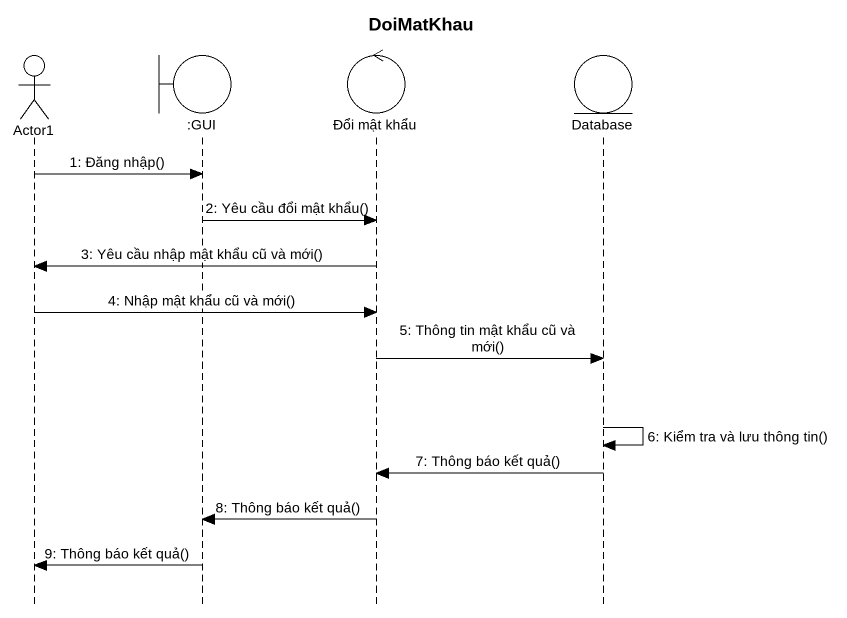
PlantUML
@startuml
title DoiMatKhau
hide footbox
actor Actor1
boundary ":GUI" as GUI
control "Đổi mật khẩu" as Đổi_mật_khẩu
entity "Database" as Database_

Actor1 -> GUI : 1: Đăng nhập()
GUI -> Đổi_mật_khẩu : 2: Yêu cầu đổi mật khẩu()
Đổi_mật_khẩu -> Actor1 : 3: Yêu cầu nhập mật khẩu cũ và mới()
Actor1 -> Đổi_mật_khẩu : 4: Nhập mật khẩu cũ và mới()
Đổi_mật_khẩu -> Database_ : 5: Thông tin mật khẩu cũ và mới()
Database_ -> Database_ : 6: Kiểm tra và lưu thông tin()
Database_ -> Đổi_mật_khẩu : 7: Thông báo kết quả()
Đổi_mật_khẩu -> GUI : 8: Thông báo kết quả()
GUI -> Actor1 : 9: Thông báo kết quả()
@enduml
